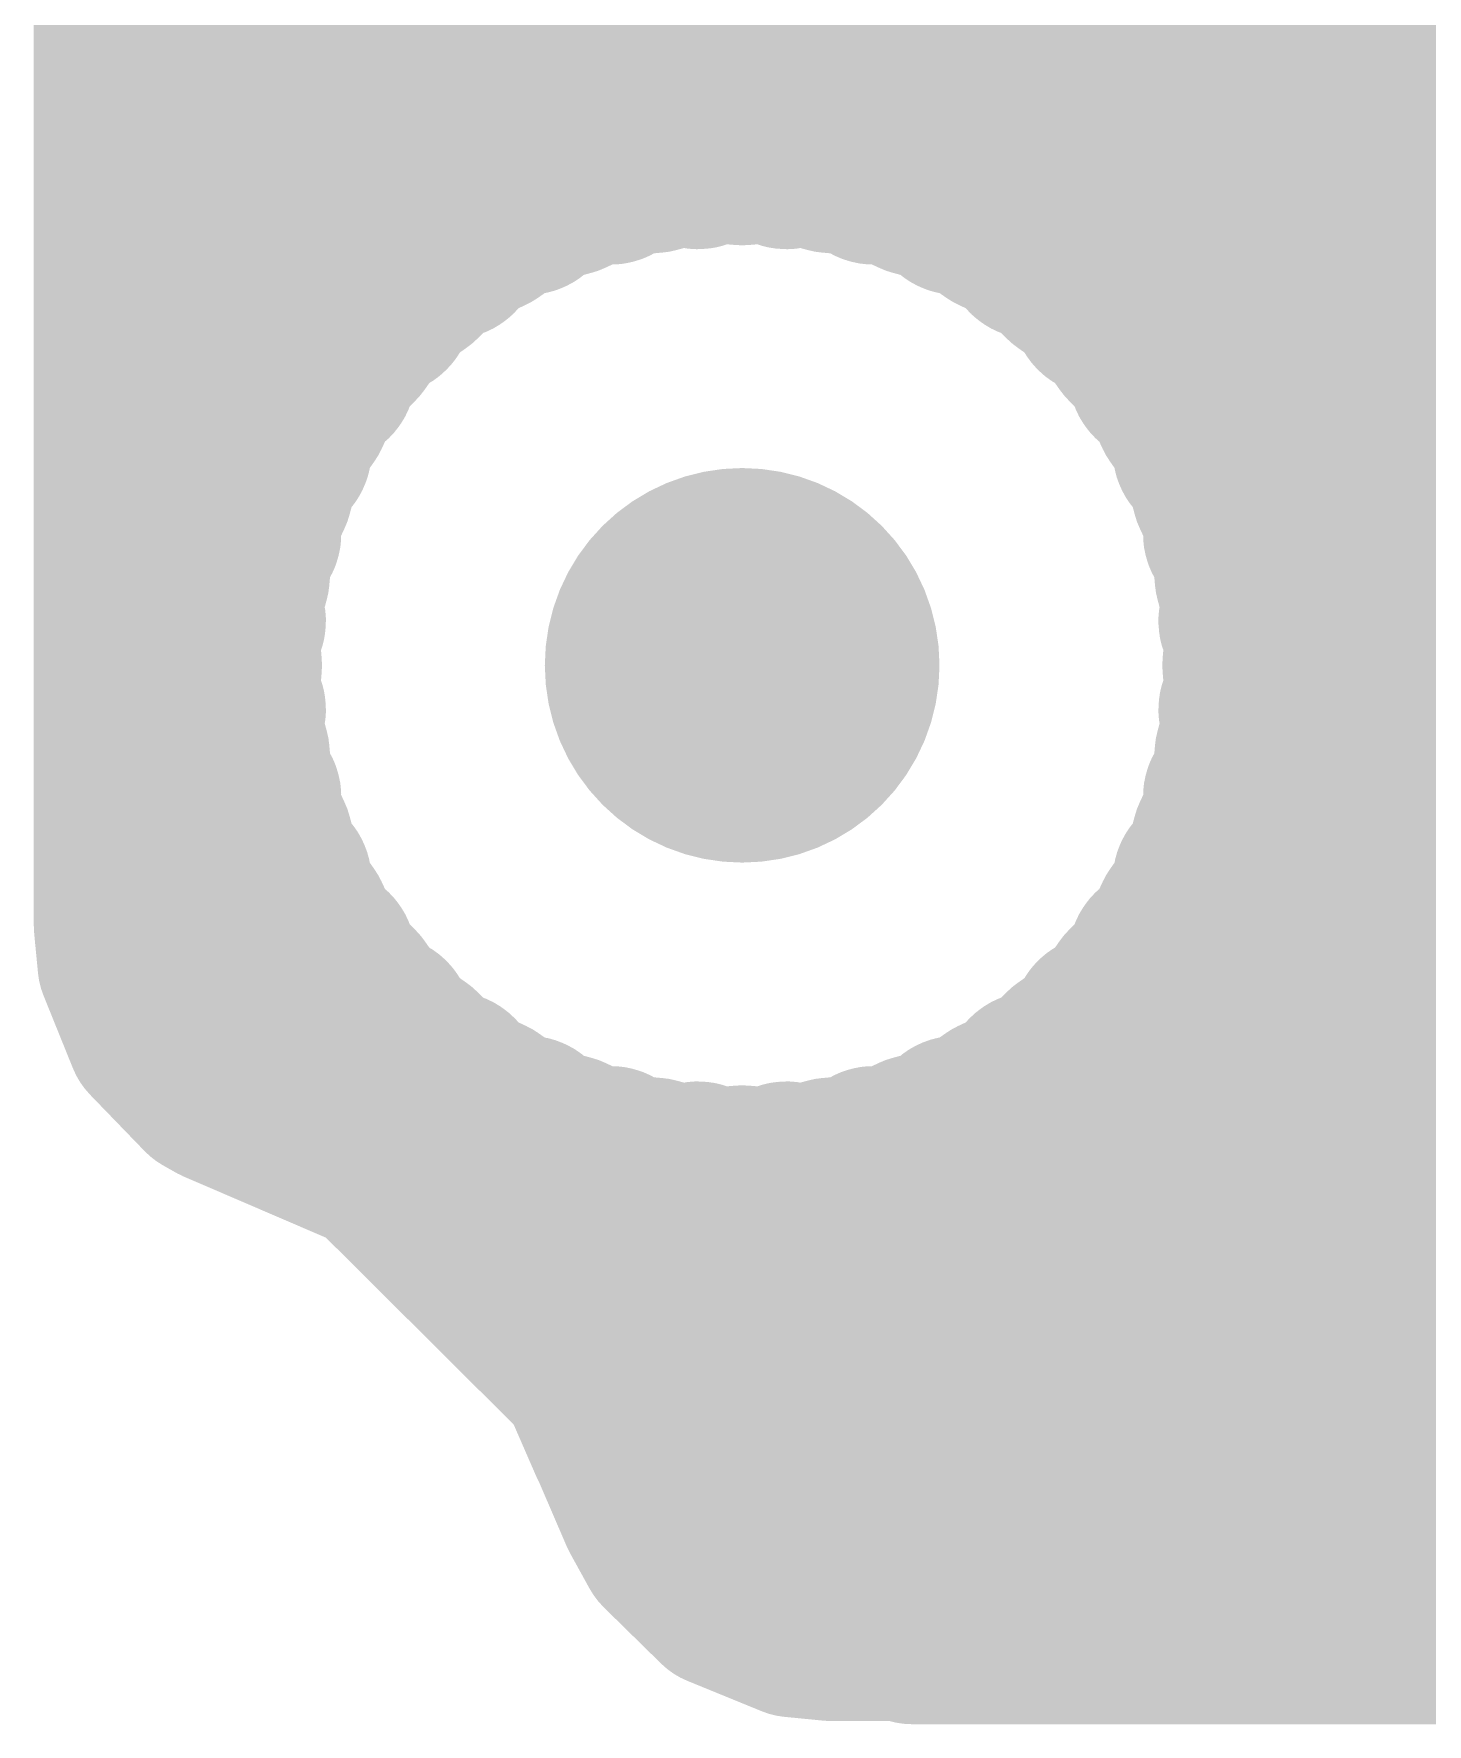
# Model space of a CAD drawing. Extents: x -40.6 to 40.6, y -25.6 to 25.6.
# Drawn here: x -40.555 to -37.025, y -25.569 to -21.285 of the extents above; entities that cross this region are included whole.
import ezdxf

# ---------------------------------------------------------------- set-up
doc = ezdxf.new("R2010")
doc.units = 0
doc.layers.add('1', color=22, linetype='CONTINUOUS')

# ---------------------------------------------------------------- blocks, each defined once
blk = doc.blocks.new('PIE')
at = {"const_width": 0.5}
blk.add_lwpolyline([(0, -0.25, 1), (0, 0.25, 1), (0, -0.25)], format="xyb", dxfattribs=at)

msp = doc.modelspace()

# ---------------------------------------------------------------- linework, layer by layer
at = {"layer": '1', "const_width": 0.4064}
for points in [[(-40.3519, -23.5458), (-40.3519, 23.6685)], [(-37.5065, -21.0457), (-37.1962, -21.356)], [(-40.3519, -21.1328), (-37.4195, -21.1328)], [(-37.1962, -21.356), (-36.7907, -21.524)], [(-40.3519, -21.5392), (-35.5528, -21.5392)], [(-38.8964, -21.6144), (-38.9805, -21.6369)], [(-38.8735, -21.6276), (-38.8964, -21.6144)], [(-38.8472, -21.6101), (-38.8674, -21.627)], [(-38.7604, -21.6177), (-38.8472, -21.6101)], [(-38.6736, -21.6101), (-38.7604, -21.6177)], [(-38.6534, -21.627), (-38.6736, -21.6101)], [(-38.6244, -21.6144), (-38.6473, -21.6276)], [(-38.5403, -21.6369), (-38.6244, -21.6144)], [(-39.115, -21.6573), (-39.194, -21.6941)], [(-39.0902, -21.6663), (-39.115, -21.6573)], [(-39.0843, -21.6647), (-39.0902, -21.6663)], [(-39.0673, -21.6445), (-39.0843, -21.6647)], [(-38.9805, -21.6369), (-39.0673, -21.6445)], [(-38.8674, -21.627), (-38.8735, -21.6276)], [(-38.6473, -21.6276), (-38.6534, -21.627)], [(-38.4535, -21.6445), (-38.5403, -21.6369)], [(-38.4365, -21.6647), (-38.4535, -21.6445)], [(-38.4306, -21.6663), (-38.4365, -21.6647)], [(-38.4058, -21.6573), (-38.4306, -21.6663)], [(-38.3268, -21.6941), (-38.4058, -21.6573)], [(-39.194, -21.6941), (-39.2781, -21.7167)], [(-38.2427, -21.7167), (-38.3268, -21.6941)], [(-39.3229, -21.7375), (-39.3943, -21.7875)], [(-39.2969, -21.7421), (-39.3229, -21.7375)], [(-39.2913, -21.7395), (-39.2969, -21.7421)], [(-39.2781, -21.7167), (-39.2913, -21.7395)], [(-38.2295, -21.7395), (-38.2427, -21.7167)], [(-38.2239, -21.7421), (-38.2295, -21.7395)], [(-38.1979, -21.7375), (-38.2239, -21.7421)], [(-38.1265, -21.7875), (-38.1979, -21.7375)], [(-39.3943, -21.7875), (-39.4732, -21.8244)], [(-38.0476, -21.8244), (-38.1265, -21.7875)], [(-39.4732, -21.8244), (-39.4823, -21.8491)], [(-38.0385, -21.8491), (-38.0476, -21.8244)], [(-39.5137, -21.8527), (-39.5753, -21.9143)], [(-39.4873, -21.8527), (-39.5137, -21.8527)], [(-39.4823, -21.8491), (-39.4873, -21.8527)], [(-38.0335, -21.8527), (-38.0385, -21.8491)], [(-38.0071, -21.8527), (-38.0335, -21.8527)], [(-37.9455, -21.9143), (-38.0071, -21.8527)], [(-39.5753, -21.9143), (-39.6467, -21.9642)], [(-37.8741, -21.9642), (-37.9455, -21.9143)], [(-40.3519, -21.9456), (-39.62, -21.9456)], [(-39.6467, -21.9642), (-39.6512, -21.9902)], [(-37.9008, -21.9456), (-36.0466, -21.9456)], [(-37.8696, -21.9902), (-37.8741, -21.9642)], [(-39.6815, -21.9991), (-39.7315, -22.0705)], [(-39.6556, -21.9946), (-39.6815, -21.9991)], [(-39.6512, -21.9902), (-39.6556, -21.9946)], [(-37.8652, -21.9946), (-37.8696, -21.9902)], [(-37.8392, -21.9991), (-37.8652, -21.9946)], [(-37.7893, -22.0705), (-37.8392, -21.9991)], [(-39.7315, -22.0705), (-39.7931, -22.1321)], [(-37.7277, -22.1321), (-37.7893, -22.0705)], [(-39.7931, -22.1321), (-39.7931, -22.1585)], [(-37.7277, -22.1585), (-37.7277, -22.1321)], [(-39.8214, -22.1726), (-39.8583, -22.2515)], [(-39.7967, -22.1635), (-39.8214, -22.1726)], [(-39.7931, -22.1585), (-39.7967, -22.1635)], [(-37.7241, -22.1635), (-37.7277, -22.1585)], [(-37.6994, -22.1726), (-37.7241, -22.1635)], [(-37.6625, -22.2515), (-37.6994, -22.1726)], [(-39.8583, -22.2515), (-39.9083, -22.3229)], [(-37.6125, -22.3229), (-37.6625, -22.2515)], [(-40.3519, -22.352), (-39.9051, -22.352)], [(-39.9083, -22.3229), (-39.9037, -22.3489)], [(-39.9037, -22.3489), (-39.9063, -22.3545)], [(-37.6171, -22.3489), (-37.6125, -22.3229)], [(-37.6145, -22.3545), (-37.6171, -22.3489)], [(-37.6157, -22.352), (-36.3835, -22.352)], [(-39.9291, -22.3677), (-39.9517, -22.4518)], [(-39.9063, -22.3545), (-39.9291, -22.3677)], [(-37.5917, -22.3677), (-37.6145, -22.3545)], [(-37.5691, -22.4518), (-37.5917, -22.3677)], [(-39.9517, -22.4518), (-39.9885, -22.5308)], [(-37.5323, -22.5308), (-37.5691, -22.4518)], [(-39.9811, -22.5615), (-40.0013, -22.5785)], [(-39.9885, -22.5308), (-39.9795, -22.5556)], [(-39.9795, -22.5556), (-39.9811, -22.5615)], [(-37.5413, -22.5556), (-37.5323, -22.5308)], [(-37.5397, -22.5615), (-37.5413, -22.5556)], [(-37.5195, -22.5785), (-37.5397, -22.5615)], [(-40.0013, -22.5785), (-40.0089, -22.6653)], [(-37.5119, -22.6653), (-37.5195, -22.5785)], [(-40.0089, -22.6653), (-40.0314, -22.7494)], [(-37.4894, -22.7494), (-37.5119, -22.6653)], [(-40.3519, -22.7584), (-40.0262, -22.7584)], [(-40.0188, -22.7784), (-40.0357, -22.7986)], [(-40.0314, -22.7494), (-40.0182, -22.7723)], [(-40.0182, -22.7723), (-40.0188, -22.7784)], [(-37.5026, -22.7723), (-37.4894, -22.7494)], [(-37.502, -22.7784), (-37.5026, -22.7723)], [(-37.4851, -22.7986), (-37.502, -22.7784)], [(-37.4946, -22.7584), (-36.5165, -22.7584)], [(-40.0357, -22.7986), (-40.0281, -22.8854)], [(-37.4927, -22.8854), (-37.4851, -22.7986)], [(-40.0281, -22.8854), (-40.0357, -22.9722)], [(-37.4851, -22.9722), (-37.4927, -22.8854)], [(-40.0357, -22.9722), (-40.0188, -22.9924)], [(-40.0188, -22.9924), (-40.0182, -22.9985)], [(-37.5026, -22.9985), (-37.502, -22.9924)], [(-37.502, -22.9924), (-37.4851, -22.9722)], [(-40.0182, -22.9985), (-40.0314, -23.0214)], [(-40.0314, -23.0214), (-40.0089, -23.1055)], [(-37.5119, -23.1055), (-37.4894, -23.0214)], [(-37.4894, -23.0214), (-37.5026, -22.9985)], [(-40.0089, -23.1055), (-40.0013, -23.1923)], [(-37.5195, -23.1923), (-37.5119, -23.1055)], [(-40.3519, -23.1648), (-40.0037, -23.1648)], [(-37.5171, -23.1648), (-36.5098, -23.1648)], [(-40.0013, -23.1923), (-39.9811, -23.2093)], [(-39.9811, -23.2093), (-39.9795, -23.2152)], [(-37.5413, -23.2152), (-37.5397, -23.2093)], [(-37.5397, -23.2093), (-37.5195, -23.1923)], [(-39.9795, -23.2152), (-39.9885, -23.24)], [(-39.9885, -23.24), (-39.9517, -23.319)], [(-37.5691, -23.319), (-37.5323, -23.24)], [(-37.5323, -23.24), (-37.5413, -23.2152)], [(-39.9517, -23.319), (-39.9291, -23.4031)], [(-37.5917, -23.4031), (-37.5691, -23.319)], [(-39.9291, -23.4031), (-39.9063, -23.4163)], [(-39.9037, -23.4219), (-39.9083, -23.4479)], [(-39.9063, -23.4163), (-39.9037, -23.4219)], [(-37.6171, -23.4219), (-37.6145, -23.4163)], [(-37.6125, -23.4479), (-37.6171, -23.4219)], [(-37.6145, -23.4163), (-37.5917, -23.4031)], [(-39.9083, -23.4479), (-39.8583, -23.5193)], [(-37.6625, -23.5193), (-37.6125, -23.4479)], [(-40.3422, -23.646), (-40.3519, -23.5458)], [(-39.8583, -23.5193), (-39.8214, -23.5982)], [(-37.6994, -23.5982), (-37.6625, -23.5193)], [(-40.3495, -23.5712), (-39.8341, -23.5712)], [(-37.6867, -23.5712), (-36.3415, -23.5712)], [(-39.8214, -23.5982), (-39.7967, -23.6073)], [(-39.7967, -23.6073), (-39.7931, -23.6123)], [(-39.7931, -23.6123), (-39.7931, -23.6387)], [(-37.7277, -23.6123), (-37.7241, -23.6073)], [(-37.7277, -23.6387), (-37.7277, -23.6123)], [(-37.7241, -23.6073), (-37.6994, -23.5982)], [(-40.2672, -23.8317), (-40.3422, -23.646)], [(-39.7931, -23.6387), (-39.7315, -23.7003)], [(-37.7893, -23.7003), (-37.7277, -23.6387)], [(-39.7315, -23.7003), (-39.6815, -23.7717)], [(-37.8392, -23.7717), (-37.7893, -23.7003)], [(-39.6815, -23.7717), (-39.6556, -23.7762)], [(-39.6556, -23.7762), (-39.6512, -23.7806)], [(-39.6512, -23.7806), (-39.6467, -23.8065)], [(-39.6467, -23.8065), (-39.5753, -23.8565)], [(-37.9455, -23.8565), (-37.8741, -23.8065)], [(-37.8741, -23.8065), (-37.8696, -23.7806)], [(-37.8696, -23.7806), (-37.8652, -23.7762)], [(-37.8652, -23.7762), (-37.8392, -23.7717)], [(-40.1279, -23.9758), (-40.2672, -23.8317)], [(-39.5753, -23.8565), (-39.5137, -23.9181)], [(-38.0071, -23.9181), (-37.9455, -23.8565)], [(-39.5137, -23.9181), (-39.4873, -23.9181)], [(-39.4873, -23.9181), (-39.4823, -23.9217)], [(-39.4823, -23.9217), (-39.4732, -23.9464)], [(-38.0476, -23.9464), (-38.0385, -23.9217)], [(-38.0385, -23.9217), (-38.0335, -23.9181)], [(-38.0335, -23.9181), (-38.0071, -23.9181)], [(-40.0942, -23.9948), (-40.1279, -23.9758)], [(-40.1247, -23.9776), (-39.4064, -23.9776)], [(-39.4732, -23.9464), (-39.3943, -23.9833)], [(-38.1265, -23.9833), (-38.0476, -23.9464)], [(-38.1144, -23.9776), (-35.8698, -23.9776)], [(-40.043, -24.0168), (-40.0942, -23.9948)], [(-39.699, -24.1647), (-40.043, -24.0168)], [(-39.3943, -23.9833), (-39.3229, -24.0333)], [(-38.1979, -24.0333), (-38.1265, -23.9833)], [(-39.3229, -24.0333), (-39.2969, -24.0287)], [(-39.2969, -24.0287), (-39.2913, -24.0313)], [(-39.2913, -24.0313), (-39.2781, -24.0541)], [(-39.2781, -24.0541), (-39.194, -24.0767)], [(-38.3268, -24.0767), (-38.2427, -24.0541)], [(-38.2427, -24.0541), (-38.2295, -24.0313)], [(-38.2295, -24.0313), (-38.2239, -24.0287)], [(-38.2239, -24.0287), (-38.1979, -24.0333)], [(-39.194, -24.0767), (-39.115, -24.1135)], [(-39.115, -24.1135), (-39.0902, -24.1045)], [(-39.0902, -24.1045), (-39.0843, -24.1061)], [(-39.0843, -24.1061), (-39.0673, -24.1263)], [(-38.4535, -24.1263), (-38.4365, -24.1061)], [(-38.4365, -24.1061), (-38.4306, -24.1045)], [(-38.4306, -24.1045), (-38.4058, -24.1135)], [(-38.4058, -24.1135), (-38.3268, -24.0767)], [(-39.0673, -24.1263), (-38.9805, -24.1339)], [(-38.9805, -24.1339), (-38.8964, -24.1564)], [(-38.8964, -24.1564), (-38.8735, -24.1432)], [(-38.8735, -24.1432), (-38.8674, -24.1438)], [(-38.8674, -24.1438), (-38.8472, -24.1607)], [(-38.6736, -24.1607), (-38.6534, -24.1438)], [(-38.6534, -24.1438), (-38.6473, -24.1432)], [(-38.6473, -24.1432), (-38.6244, -24.1564)], [(-38.6244, -24.1564), (-38.5403, -24.1339)], [(-38.5403, -24.1339), (-38.4535, -24.1263)], [(-39.1684, -24.693), (-39.699, -24.1647)], [(-39.699, -24.1647), (-39.699, -24.1647)], [(-38.8472, -24.1607), (-38.7604, -24.1531)], [(-38.7604, -24.1531), (-38.6736, -24.1607)], [(-39.4788, -24.384), (-10.7934, -24.384)], [(-39.0956, -24.8603), (-39.1684, -24.693)], [(-39.1684, -24.693), (-39.1684, -24.693)], [(-39.126, -24.7904), (-10.4689, -24.7904)], [(-39.0946, -24.8607), (-39.0956, -24.8603)], [(-39.0186, -25.0373), (-39.0946, -24.8607)], [(-39.0183, -25.038), (-39.0186, -25.0373)], [(-38.9688, -25.1278), (-39.0183, -25.038)], [(-38.823, -25.2709), (-38.9688, -25.1278)], [(-38.8985, -25.1968), (38.9094, -25.1968)], [(-38.6339, -25.3482), (-38.823, -25.2709)], [(-38.5318, -25.3582), (-38.6339, -25.3482)], [(-38.3388, -25.3582), (-38.5318, -25.3582)], [(-38.3311, -25.3659), (-38.3388, -25.3582)], [(38.5318, -25.3659), (-38.3311, -25.3659)]]:
    msp.add_lwpolyline(points, dxfattribs=at)
at = {"layer": '1', "const_width": 0.2032}
for points in [[(-40.3519, -21.0312, 1), (-40.3519, -21.2344)], [(-37.4195, -21.2344, 1), (-37.4195, -21.0312)], [(-37.1573, -21.2622, 1), (-37.2351, -21.4499)], [(-37.2681, -21.4279, 1), (-37.1244, -21.2842)], [(-40.3519, -21.4376, 1), (-40.3519, -21.6408)], [(-38.8455, -21.5264, 1), (-38.9472, -21.7024)], [(-38.8383, -21.5089, 1), (-38.8561, -21.7113)], [(-38.8701, -21.7125, 1), (-38.9227, -21.5163)], [(-38.7819, -21.6879, 1), (-38.9125, -21.5323)], [(-38.7693, -21.5165, 1), (-38.7515, -21.7189)], [(-38.6083, -21.5323, 1), (-38.7389, -21.6879)], [(-38.7693, -21.7189, 1), (-38.7515, -21.5165)], [(-38.5981, -21.5163, 1), (-38.6507, -21.7125)], [(-38.6647, -21.7113, 1), (-38.6824, -21.5089)], [(-38.5736, -21.7024, 1), (-38.6752, -21.5264)], [(-39.0803, -21.5618, 1), (-39.1498, -21.7528)], [(-39.0762, -21.5433, 1), (-39.0585, -21.7458)], [(-39.0721, -21.7494, 1), (-39.158, -21.5652)], [(-38.9895, -21.7098, 1), (-39.1452, -21.5792)], [(-39.058, -21.7629, 1), (-39.1106, -21.5666)], [(-39.0068, -21.5388, 1), (-38.9542, -21.7351)], [(-38.9717, -21.7382, 1), (-38.9894, -21.5357)], [(-38.8824, -21.5264, 1), (-38.8647, -21.7288)], [(-38.9327, -21.5492, 1), (-38.8021, -21.7049)], [(-38.9243, -21.7156, 1), (-38.8227, -21.5396)], [(-38.8586, -21.7283, 1), (-38.8763, -21.5258)], [(-38.6445, -21.5258, 1), (-38.6622, -21.7283)], [(-38.6981, -21.5396, 1), (-38.5965, -21.7156)], [(-38.7187, -21.7049, 1), (-38.5881, -21.5492)], [(-38.6561, -21.7288, 1), (-38.6384, -21.5264)], [(-38.5314, -21.5357, 1), (-38.5491, -21.7382)], [(-38.5666, -21.7351, 1), (-38.514, -21.5388)], [(-38.3756, -21.5792, 1), (-38.5313, -21.7098)], [(-38.4102, -21.5666, 1), (-38.4628, -21.7629)], [(-38.3628, -21.5652, 1), (-38.4487, -21.7494)], [(-38.4623, -21.7458, 1), (-38.4446, -21.5433)], [(-38.371, -21.7528, 1), (-38.4405, -21.5618)], [(-39.2369, -21.6021, 1), (-39.151, -21.7862)], [(-39.1677, -21.7923, 1), (-39.2203, -21.596)], [(-39.1165, -21.5682, 1), (-39.0639, -21.7645)], [(-39.1621, -21.5994, 1), (-39.0065, -21.73)], [(-39.125, -21.7618, 1), (-39.0555, -21.5709)], [(-38.4653, -21.5709, 1), (-38.3958, -21.7618)], [(-38.5143, -21.73, 1), (-38.3587, -21.5994)], [(-38.4569, -21.7645, 1), (-38.4043, -21.5682)], [(-38.3005, -21.596, 1), (-38.3531, -21.7923)], [(-38.3698, -21.7862, 1), (-38.2839, -21.6021)], [(-39.3052, -21.6375, 1), (-39.3405, -21.8376)], [(-39.3398, -21.65, 1), (-39.254, -21.8342)], [(-39.2646, -21.8208, 1), (-39.3812, -21.6543)], [(-39.3044, -21.6185, 1), (-39.2519, -21.8148)], [(-39.1902, -21.7675, 1), (-39.3661, -21.6659)], [(-39.2484, -21.8316, 1), (-39.3343, -21.6474)], [(-39.3145, -21.8422, 1), (-39.2793, -21.6421)], [(-38.1547, -21.6659, 1), (-38.3306, -21.7675)], [(-38.1865, -21.6474, 1), (-38.2724, -21.8316)], [(-38.2415, -21.6421, 1), (-38.2063, -21.8422)], [(-38.1396, -21.6543, 1), (-38.2562, -21.8208)], [(-38.2689, -21.8148, 1), (-38.2164, -21.6185)], [(-38.2668, -21.8342, 1), (-38.181, -21.65)], [(-38.1803, -21.8376, 1), (-38.2156, -21.6375)], [(-39.3513, -21.8796, 1), (-39.4372, -21.6954)], [(-39.3793, -21.6887, 1), (-39.2034, -21.7903)], [(-38.3175, -21.7903, 1), (-38.1415, -21.6887)], [(-38.0836, -21.6954, 1), (-38.1695, -21.8796)], [(-39.5162, -21.7323, 1), (-39.4303, -21.9164)], [(-39.3778, -21.8591, 1), (-39.5687, -21.7896)], [(-39.4525, -21.7043, 1), (-39.336, -21.8708)], [(-38.1848, -21.8707, 1), (-38.0683, -21.7043)], [(-37.9521, -21.7896, 1), (-38.143, -21.8591)], [(-38.0905, -21.9164, 1), (-38.0046, -21.7323)], [(-39.5137, -21.7511, 1), (-39.5137, -21.9543)], [(-39.5455, -21.7694, 1), (-39.429, -21.9359)], [(-39.4418, -21.9245, 1), (-39.5855, -21.7808)], [(-39.424, -21.9324, 1), (-39.5405, -21.7659)], [(-39.4873, -21.9543, 1), (-39.4873, -21.7511)], [(-37.9803, -21.7659, 1), (-38.0968, -21.9324)], [(-38.0335, -21.7511, 1), (-38.0335, -21.9543)], [(-37.9353, -21.7808, 1), (-38.079, -21.9245)], [(-38.0918, -21.9359, 1), (-37.9752, -21.7694)], [(-38.0071, -21.9543, 1), (-38.0071, -21.7511)], [(-39.517, -21.9975, 1), (-39.6335, -21.831)], [(-39.5777, -21.8144, 1), (-39.3868, -21.8839)], [(-38.134, -21.8839, 1), (-37.9431, -21.8144)], [(-37.8873, -21.831, 1), (-38.0038, -21.9975)], [(-40.3519, -21.844, 1), (-40.3519, -22.0472)], [(-39.5466, -21.9819, 1), (-39.7467, -21.9466)], [(-39.6471, -21.8424, 1), (-39.5034, -21.9861)], [(-39.62, -22.0472, 1), (-39.62, -21.844)], [(-38.0174, -21.9861, 1), (-37.8737, -21.8424)], [(-37.9008, -21.844, 1), (-37.9008, -22.0472)], [(-37.7741, -21.9466, 1), (-37.9742, -21.9819)], [(-39.6992, -21.8991, 1), (-39.6639, -22.0992)], [(-39.5983, -22.0574, 1), (-39.7648, -21.9409)], [(-39.7049, -21.881, 1), (-39.5884, -22.0475)], [(-39.5794, -22.0621, 1), (-39.723, -21.9184)], [(-39.6379, -22.0946, 1), (-39.6732, -21.8945)], [(-37.7977, -21.9184, 1), (-37.9414, -22.0621)], [(-37.8476, -21.8945, 1), (-37.8829, -22.0946)], [(-37.756, -21.9409, 1), (-37.9225, -22.0574)], [(-37.9324, -22.0475, 1), (-37.8159, -21.881)], [(-37.8569, -22.0992, 1), (-37.8216, -21.8991)], [(-39.7274, -21.9227, 1), (-39.5837, -22.0664)], [(-37.9371, -22.0664, 1), (-37.7934, -21.9227)], [(-39.6597, -22.1424, 1), (-39.8034, -21.9987)], [(-39.7513, -21.9726, 1), (-39.5512, -22.0079)], [(-37.9696, -22.0079, 1), (-37.7695, -21.9726)], [(-37.7174, -21.9987, 1), (-37.8611, -22.1424)], [(-39.6915, -22.1321, 1), (-39.8947, -22.1321)], [(-39.8148, -22.0123, 1), (-39.6483, -22.1288)], [(-37.8725, -22.1288, 1), (-37.706, -22.0123)], [(-37.6261, -22.1321, 1), (-37.8293, -22.1321)], [(-39.8562, -22.0771, 1), (-39.7867, -22.268)], [(-39.7294, -22.2155, 1), (-39.9135, -22.1296)], [(-39.865, -22.0603, 1), (-39.7213, -22.204)], [(-39.7099, -22.2168, 1), (-39.8764, -22.1003)], [(-39.7619, -22.259, 1), (-39.8314, -22.0681)], [(-37.6444, -22.1002, 1), (-37.8109, -22.2168)], [(-37.6894, -22.0681, 1), (-37.7589, -22.259)], [(-37.6073, -22.1296, 1), (-37.7914, -22.2155)], [(-37.7995, -22.204, 1), (-37.6558, -22.0603)], [(-37.7341, -22.268, 1), (-37.6646, -22.0771)], [(-39.8799, -22.1053, 1), (-39.7134, -22.2218)], [(-37.8074, -22.2218, 1), (-37.6409, -22.1053)], [(-39.775, -22.3098, 1), (-39.9415, -22.1933)], [(-39.8947, -22.1585, 1), (-39.6915, -22.1585)], [(-37.8293, -22.1585, 1), (-37.6261, -22.1585)], [(-37.5793, -22.1933, 1), (-37.7457, -22.3098)], [(-40.3519, -22.2504, 1), (-40.3519, -22.4536)], [(-39.8082, -22.3053, 1), (-40.0083, -22.3406)], [(-39.8116, -22.3918, 1), (-39.9958, -22.306)], [(-39.9504, -22.2086, 1), (-39.7662, -22.2945)], [(-39.9051, -22.4536, 1), (-39.9051, -22.2504)], [(-37.7546, -22.2945, 1), (-37.5704, -22.2086)], [(-37.525, -22.306, 1), (-37.7092, -22.3918)], [(-37.6157, -22.2504, 1), (-37.6157, -22.4536)], [(-37.5125, -22.3406, 1), (-37.7126, -22.3053)], [(-39.9799, -22.2797, 1), (-39.8783, -22.4556)], [(-39.831, -22.3939, 1), (-40.0273, -22.3414)], [(-39.9915, -22.2646, 1), (-39.825, -22.3812)], [(-39.8555, -22.4425, 1), (-39.9571, -22.2665)], [(-37.5637, -22.2665, 1), (-37.6653, -22.4425)], [(-37.6958, -22.3812, 1), (-37.5293, -22.2646)], [(-37.4935, -22.3414, 1), (-37.6898, -22.3939)], [(-37.6425, -22.4556, 1), (-37.5409, -22.2797)], [(-39.9983, -22.3115, 1), (-39.8142, -22.3974)], [(-40.0037, -22.3665, 1), (-39.8036, -22.3313)], [(-37.7172, -22.3313, 1), (-37.5171, -22.3665)], [(-37.7066, -22.3974, 1), (-37.5224, -22.3115)], [(-39.8596, -22.4948, 1), (-40.0437, -22.4089)], [(-37.4771, -22.4089, 1), (-37.6612, -22.4948)], [(-39.893, -22.496, 1), (-40.084, -22.5655)], [(-39.8813, -22.5819, 1), (-40.0776, -22.5293)], [(-40.0498, -22.4255, 1), (-39.8535, -22.4781)], [(-39.9158, -22.6393, 1), (-40.0464, -22.4837)], [(-37.6673, -22.4781, 1), (-37.471, -22.4255)], [(-37.4432, -22.5293, 1), (-37.6395, -22.5819)], [(-37.4744, -22.4837, 1), (-37.605, -22.6393)], [(-37.4368, -22.5655, 1), (-37.6278, -22.496)], [(-40.0666, -22.5006, 1), (-39.936, -22.6563)], [(-39.9, -22.5873, 1), (-40.1025, -22.5696)], [(-40.0806, -22.4878, 1), (-39.8964, -22.5737)], [(-37.6244, -22.5737, 1), (-37.4402, -22.4878)], [(-37.4183, -22.5696, 1), (-37.6208, -22.5873)], [(-37.5848, -22.6563, 1), (-37.4542, -22.5006)], [(-40.0792, -22.5352, 1), (-39.8829, -22.5878)], [(-40.0749, -22.5903, 1), (-39.884, -22.5208)], [(-37.6368, -22.5208, 1), (-37.4459, -22.5903)], [(-37.6379, -22.5878, 1), (-37.4416, -22.5352)], [(-39.9107, -22.6916, 1), (-40.107, -22.639)], [(-37.4138, -22.639, 1), (-37.6101, -22.6916)], [(-40.3519, -22.6568, 1), (-40.3519, -22.86)], [(-39.9434, -22.6986, 1), (-40.1194, -22.8002)], [(-39.917, -22.7811, 1), (-40.1194, -22.7634)], [(-40.1101, -22.6564, 1), (-39.9076, -22.6741)], [(-39.9409, -22.8437, 1), (-40.0966, -22.7131)], [(-40.0262, -22.86, 1), (-40.0262, -22.6568)], [(-37.6132, -22.6741, 1), (-37.4107, -22.6564)], [(-37.4014, -22.7634, 1), (-37.6038, -22.7811)], [(-37.4242, -22.7131, 1), (-37.5799, -22.8437)], [(-37.4946, -22.6568, 1), (-37.4946, -22.86)], [(-37.4014, -22.8002, 1), (-37.5774, -22.6986)], [(-39.9345, -22.7897, 1), (-40.1369, -22.8075)], [(-40.1062, -22.8231, 1), (-39.9302, -22.7215)], [(-37.5906, -22.7215, 1), (-37.4146, -22.8231)], [(-37.3839, -22.8075, 1), (-37.5863, -22.7897)], [(-40.1135, -22.7333, 1), (-39.9579, -22.8639)], [(-40.1295, -22.7231, 1), (-39.9333, -22.7757)], [(-37.5875, -22.7757, 1), (-37.3913, -22.7231)], [(-37.5629, -22.8639, 1), (-37.4073, -22.7333)], [(-39.9269, -22.8943, 1), (-40.1293, -22.8765)], [(-40.12, -22.7695, 1), (-39.9175, -22.7872)], [(-37.6033, -22.7872, 1), (-37.4008, -22.7695)], [(-37.3915, -22.8765, 1), (-37.5939, -22.8943)], [(-39.9579, -22.9069, 1), (-40.1135, -23.0375)], [(-40.1293, -22.8943, 1), (-39.9269, -22.8765)], [(-39.9175, -22.9836, 1), (-40.12, -23.0013)], [(-37.4008, -23.0013, 1), (-37.6033, -22.9836)], [(-37.5939, -22.8765, 1), (-37.3915, -22.8943)], [(-37.4073, -23.0375, 1), (-37.5629, -22.9069)], [(-39.9333, -22.9951, 1), (-40.1295, -23.0477)], [(-39.9302, -23.0493, 1), (-40.1062, -22.9477)], [(-40.0966, -23.0577, 1), (-39.9409, -22.9271)], [(-37.4146, -22.9477, 1), (-37.5906, -23.0493)], [(-37.5799, -22.9271, 1), (-37.4242, -23.0577)], [(-37.3913, -23.0477, 1), (-37.5875, -22.9951)], [(-40.1369, -22.9633, 1), (-39.9345, -22.9811)], [(-40.1194, -22.9705, 1), (-39.9434, -23.0722)], [(-37.5863, -22.9811, 1), (-37.3839, -22.9633)], [(-37.5774, -23.0722, 1), (-37.4014, -22.9705)], [(-40.1194, -23.0074, 1), (-39.917, -22.9897)], [(-39.9076, -23.0967, 1), (-40.1101, -23.1144)], [(-37.4107, -23.1144, 1), (-37.6132, -23.0967)], [(-37.6038, -22.9897, 1), (-37.4014, -23.0074)], [(-40.3519, -23.0632, 1), (-40.3519, -23.2664)], [(-40.0037, -23.2664, 1), (-40.0037, -23.0632)], [(-37.5171, -23.0632, 1), (-37.5171, -23.2664)], [(-40.107, -23.1318, 1), (-39.9107, -23.0792)], [(-39.936, -23.1145, 1), (-40.0666, -23.2702)], [(-39.8829, -23.183, 1), (-40.0792, -23.2356)], [(-37.4416, -23.2356, 1), (-37.6379, -23.183)], [(-37.6101, -23.0792, 1), (-37.4138, -23.1318)], [(-37.4542, -23.2702, 1), (-37.5848, -23.1145)], [(-39.8964, -23.1971, 1), (-40.0806, -23.283)], [(-39.884, -23.25, 1), (-40.0749, -23.1805)], [(-40.0464, -23.2871, 1), (-39.9158, -23.1315)], [(-37.4459, -23.1805, 1), (-37.6368, -23.25)], [(-37.605, -23.1315, 1), (-37.4744, -23.2871)], [(-37.4402, -23.283, 1), (-37.6244, -23.1971)], [(-40.1025, -23.2012, 1), (-39.9, -23.1835)], [(-40.0776, -23.2415, 1), (-39.8813, -23.1889)], [(-37.6395, -23.1889, 1), (-37.4432, -23.2415)], [(-37.6208, -23.1835, 1), (-37.4183, -23.2012)], [(-40.084, -23.2053, 1), (-39.893, -23.2748)], [(-39.8535, -23.2927, 1), (-40.0498, -23.3453)], [(-37.471, -23.3453, 1), (-37.6673, -23.2927)], [(-37.6278, -23.2748, 1), (-37.4368, -23.2053)], [(-40.0437, -23.3619, 1), (-39.8596, -23.276)], [(-37.6612, -23.276, 1), (-37.4771, -23.3619)], [(-39.8783, -23.3152, 1), (-39.9799, -23.4911)], [(-39.8142, -23.3734, 1), (-39.9983, -23.4593)], [(-39.8036, -23.4395, 1), (-40.0037, -23.4043)], [(-37.5171, -23.4043, 1), (-37.7172, -23.4395)], [(-37.5224, -23.4593, 1), (-37.7066, -23.3734)], [(-37.5409, -23.4911, 1), (-37.6425, -23.3152)], [(-39.825, -23.3896, 1), (-39.9915, -23.5062)], [(-39.9571, -23.5043, 1), (-39.8555, -23.3283)], [(-37.6653, -23.3283, 1), (-37.5637, -23.5043)], [(-37.5293, -23.5062, 1), (-37.6958, -23.3896)], [(-40.0273, -23.4294, 1), (-39.831, -23.3769)], [(-39.9958, -23.4648, 1), (-39.8116, -23.379)], [(-37.7092, -23.379, 1), (-37.525, -23.4648)], [(-37.6898, -23.3769, 1), (-37.4935, -23.4294)], [(-40.2508, -23.5361, 1), (-40.453, -23.5555)], [(-40.0083, -23.4302, 1), (-39.8082, -23.4655)], [(-39.7662, -23.4763, 1), (-39.9504, -23.5622)], [(-37.5704, -23.5622, 1), (-37.7546, -23.4763)], [(-37.7126, -23.4655, 1), (-37.5125, -23.4302)], [(-40.3495, -23.4696, 1), (-40.3495, -23.6728)], [(-39.9415, -23.5775, 1), (-39.775, -23.461)], [(-39.8341, -23.6728, 1), (-39.8341, -23.4696)], [(-37.6867, -23.4696, 1), (-37.6867, -23.6728)], [(-37.7457, -23.461, 1), (-37.5793, -23.5775)], [(-39.7867, -23.5028, 1), (-39.8562, -23.6937)], [(-39.7134, -23.549, 1), (-39.8799, -23.6655)], [(-39.6915, -23.6123, 1), (-39.8947, -23.6123)], [(-39.8314, -23.7027, 1), (-39.7619, -23.5118)], [(-37.6261, -23.6123, 1), (-37.8293, -23.6123)], [(-37.7589, -23.5118, 1), (-37.6894, -23.7027)], [(-37.6409, -23.6655, 1), (-37.8074, -23.549)], [(-37.6646, -23.6937, 1), (-37.7341, -23.5028)], [(-40.4535, -23.5458, 1), (-40.2503, -23.5458)], [(-40.2481, -23.6079, 1), (-40.4364, -23.6841)], [(-39.9135, -23.6412, 1), (-39.7294, -23.5553)], [(-39.7213, -23.5668, 1), (-39.865, -23.7105)], [(-39.8764, -23.6706, 1), (-39.7099, -23.554)], [(-37.8109, -23.554, 1), (-37.6444, -23.6706)], [(-37.7914, -23.5553, 1), (-37.6073, -23.6412)], [(-37.6558, -23.7105, 1), (-37.7995, -23.5668)], [(-39.6483, -23.642, 1), (-39.8148, -23.7585)], [(-37.706, -23.7585, 1), (-37.8725, -23.642)], [(-40.4434, -23.6557, 1), (-40.2411, -23.6362)], [(-39.8947, -23.6387, 1), (-39.6915, -23.6387)], [(-39.8034, -23.7721, 1), (-39.6597, -23.6284)], [(-37.8611, -23.6284, 1), (-37.7174, -23.7721)], [(-37.8293, -23.6387, 1), (-37.6261, -23.6387)], [(-39.6639, -23.6716, 1), (-39.6992, -23.8717)], [(-39.5837, -23.7044, 1), (-39.7274, -23.8481)], [(-39.5512, -23.7629, 1), (-39.7513, -23.7982)], [(-39.5884, -23.7233, 1), (-39.7049, -23.8898)], [(-39.6732, -23.8763, 1), (-39.6379, -23.6762)], [(-37.7695, -23.7982, 1), (-37.9696, -23.7629)], [(-37.8829, -23.6762, 1), (-37.8476, -23.8763)], [(-37.7934, -23.8481, 1), (-37.9371, -23.7044)], [(-37.8159, -23.8898, 1), (-37.9324, -23.7233)], [(-37.8216, -23.8717, 1), (-37.8569, -23.6716)], [(-40.1941, -23.7611, 1), (-40.3402, -23.9023)], [(-39.7648, -23.8299, 1), (-39.5983, -23.7134)], [(-39.7231, -23.8524, 1), (-39.5794, -23.7087)], [(-37.9414, -23.7087, 1), (-37.7977, -23.8524)], [(-37.9225, -23.7134, 1), (-37.756, -23.8299)], [(-39.7467, -23.8242, 1), (-39.5466, -23.7889)], [(-39.5034, -23.7847, 1), (-39.6471, -23.9284)], [(-39.6335, -23.9398, 1), (-39.517, -23.7733)], [(-38.0038, -23.7733, 1), (-37.8873, -23.9398)], [(-37.8737, -23.9284, 1), (-38.0174, -23.7847)], [(-37.9742, -23.7889, 1), (-37.7741, -23.8242)], [(-40.3613, -23.8698, 1), (-40.173, -23.7936)], [(-39.5137, -23.8165, 1), (-39.5137, -24.0197)], [(-39.429, -23.8349, 1), (-39.5456, -24.0014)], [(-39.3868, -23.8869, 1), (-39.5777, -23.9564)], [(-39.4873, -24.0197, 1), (-39.4873, -23.8165)], [(-38.0335, -23.8165, 1), (-38.0335, -24.0197)], [(-37.9431, -23.9564, 1), (-38.134, -23.8869)], [(-37.9752, -24.0014, 1), (-38.0918, -23.8349)], [(-38.0071, -24.0197, 1), (-38.0071, -23.8165)], [(-40.0779, -23.8873, 1), (-40.1779, -24.0642)], [(-40.1247, -23.876, 1), (-40.1247, -24.0792)], [(-39.5855, -23.99, 1), (-39.4418, -23.8463)], [(-39.4303, -23.8544, 1), (-39.5162, -24.0385)], [(-39.5405, -24.0049, 1), (-39.424, -23.8384)], [(-39.4064, -24.0792, 1), (-39.4064, -23.876)], [(-38.1144, -23.876, 1), (-38.1144, -24.0792)], [(-38.0968, -23.8384, 1), (-37.9803, -24.0049)], [(-38.079, -23.8463, 1), (-37.9353, -23.99)], [(-38.0046, -24.0385, 1), (-38.0905, -23.8544)], [(-40.201, -24.0464, 1), (-40.0549, -23.9052)], [(-40.0541, -23.9015, 1), (-40.1343, -24.0882)], [(-40.0029, -23.9235, 1), (-40.0831, -24.1102)], [(-40.1442, -24.0833, 1), (-40.0442, -23.9064)], [(-39.5687, -23.9812, 1), (-39.3778, -23.9117)], [(-39.336, -23.9, 1), (-39.4525, -24.0665)], [(-39.4372, -24.0754, 1), (-39.3513, -23.8912)], [(-38.1695, -23.8912, 1), (-38.0836, -24.0754)], [(-38.0683, -24.0665, 1), (-38.1848, -23.9)], [(-38.143, -23.9117, 1), (-37.9521, -23.9812)], [(-40.0831, -24.1102, 1), (-40.0029, -23.9235)], [(-39.3405, -23.9332, 1), (-39.3052, -24.1333)], [(-39.254, -23.9366, 1), (-39.3398, -24.1208)], [(-39.2033, -23.9805, 1), (-39.3793, -24.0821)], [(-39.3812, -24.1165, 1), (-39.2646, -23.95)], [(-39.2519, -23.956, 1), (-39.3044, -24.1523)], [(-39.3343, -24.1233, 1), (-39.2484, -23.9392)], [(-39.2793, -24.1287, 1), (-39.3145, -23.9286)], [(-38.2724, -23.9392, 1), (-38.1865, -24.1233)], [(-38.2063, -23.9286, 1), (-38.2415, -24.1287)], [(-38.1415, -24.0821, 1), (-38.3175, -23.9805)], [(-38.2562, -23.95, 1), (-38.1396, -24.1165)], [(-38.2164, -24.1523, 1), (-38.2689, -23.956)], [(-38.181, -24.1208, 1), (-38.2668, -23.9366)], [(-38.2156, -24.1333, 1), (-38.1803, -23.9332)], [(-39.3661, -24.1049, 1), (-39.1902, -24.0033)], [(-39.151, -23.9846, 1), (-39.2369, -24.1687)], [(-39.2203, -24.1748, 1), (-39.1677, -23.9785)], [(-39.0639, -24.0063, 1), (-39.1165, -24.2026)], [(-39.0065, -24.0408, 1), (-39.1621, -24.1714)], [(-39.0555, -24.1999, 1), (-39.125, -24.009)], [(-38.3958, -24.009, 1), (-38.4653, -24.1999)], [(-38.3587, -24.1714, 1), (-38.5143, -24.0408)], [(-38.4043, -24.2026, 1), (-38.4569, -24.0063)], [(-38.3531, -23.9785, 1), (-38.3005, -24.1748)], [(-38.2839, -24.1687, 1), (-38.3698, -23.9846)], [(-38.3306, -24.0033, 1), (-38.1547, -24.1049)], [(-39.1498, -24.018, 1), (-39.0803, -24.209)], [(-39.0585, -24.025, 1), (-39.0762, -24.2275)], [(-39.158, -24.2056, 1), (-39.0721, -24.0214)], [(-39.1106, -24.2042, 1), (-39.058, -24.0079)], [(-38.9542, -24.0357, 1), (-39.0068, -24.232)], [(-38.9894, -24.2351, 1), (-38.9717, -24.0326)], [(-38.8647, -24.042, 1), (-38.8824, -24.2444)], [(-38.8021, -24.0659, 1), (-38.9327, -24.2216)], [(-38.8227, -24.2312, 1), (-38.9243, -24.0552)], [(-38.8763, -24.245, 1), (-38.8586, -24.0425)], [(-38.6622, -24.0425, 1), (-38.6445, -24.245)], [(-38.5965, -24.0552, 1), (-38.6981, -24.2312)], [(-38.5881, -24.2216, 1), (-38.7187, -24.0659)], [(-38.6384, -24.2444, 1), (-38.6561, -24.042)], [(-38.5491, -24.0326, 1), (-38.5314, -24.2351)], [(-38.514, -24.232, 1), (-38.5666, -24.0357)], [(-38.4628, -24.0079, 1), (-38.4102, -24.2042)], [(-38.4487, -24.0214, 1), (-38.3628, -24.2056)], [(-38.4446, -24.2275, 1), (-38.4623, -24.025)], [(-38.4405, -24.209, 1), (-38.371, -24.018)], [(-39.6274, -24.0927, 1), (-39.7707, -24.2367)], [(-39.699, -24.0631, 1), (-39.699, -24.2663)], [(-39.7392, -24.258, 1), (-39.6589, -24.0714)], [(-39.699, -24.2663, 1), (-39.699, -24.0631)], [(-39.1452, -24.1916, 1), (-38.9895, -24.061)], [(-38.9472, -24.0684, 1), (-38.8455, -24.2444)], [(-38.8561, -24.0595, 1), (-38.8383, -24.2619)], [(-38.9227, -24.2545, 1), (-38.8701, -24.0583)], [(-38.9125, -24.2385, 1), (-38.7819, -24.0829)], [(-38.7515, -24.0519, 1), (-38.7693, -24.2543)], [(-38.7389, -24.0829, 1), (-38.6083, -24.2385)], [(-38.7515, -24.2543, 1), (-38.7693, -24.0519)], [(-38.6507, -24.0583, 1), (-38.5981, -24.2545)], [(-38.6825, -24.2619, 1), (-38.6647, -24.0595)], [(-38.6752, -24.2444, 1), (-38.5736, -24.0684)], [(-38.5313, -24.061, 1), (-38.3756, -24.1916)], [(-39.4788, -24.2824, 1), (-39.4788, -24.4856)], [(-39.0752, -24.6525, 1), (-39.2616, -24.7335)], [(-39.0668, -24.693, 1), (-39.27, -24.693)], [(-39.2401, -24.765, 1), (-39.0967, -24.621)], [(-39.27, -24.693, 1), (-39.0668, -24.693)], [(-39.126, -24.6888, 1), (-39.126, -24.892)], [(-39.0581, -24.7659, 1), (-39.1331, -24.9547)], [(-39.0013, -24.8205, 1), (-39.1879, -24.9009)], [(-39.1321, -24.9551, 1), (-39.0571, -24.7663)], [(-39.1887, -24.9009, 1), (-39.0024, -24.8198)], [(-38.9253, -24.997, 1), (-39.1119, -25.0775)], [(-38.9293, -24.9889, 1), (-39.1073, -25.087)], [(-39.1119, -25.0775, 1), (-38.9253, -24.9971)], [(-39.1115, -25.0783, 1), (-38.925, -24.9977)], [(-38.8976, -25.0553, 1), (-39.0399, -25.2003)], [(-39.0577, -25.1769, 1), (-38.8798, -25.0788)], [(-38.8985, -25.0952, 1), (-38.8985, -25.2984)], [(-38.7846, -25.1769, 1), (-38.8614, -25.365)], [(-38.8942, -25.3434, 1), (-38.7518, -25.1984)], [(-38.6241, -25.2471, 1), (-38.6438, -25.4493)], [(-38.6724, -25.4423, 1), (-38.5955, -25.2542)], [(-38.5318, -25.2566, 1), (-38.5318, -25.4598)], [(-38.5416, -25.4593, 1), (-38.522, -25.257)], [(-38.267, -25.2863, 1), (-38.4107, -25.43)], [(-38.3311, -25.2643, 1), (-38.3311, -25.4675)], [(-38.3388, -25.4598, 1), (-38.3388, -25.2566)], [(-38.4029, -25.4377, 1), (-38.2592, -25.2941)]]:
    msp.add_lwpolyline(points, format="xyb", dxfattribs=at)

# ---------------------------------------------------------------- block references
at = {"layer": '1'}
msp.add_blockref('PIE', (-38.7604, -22.8854), dxfattribs=at)

doc.saveas('drawing.dxf')
